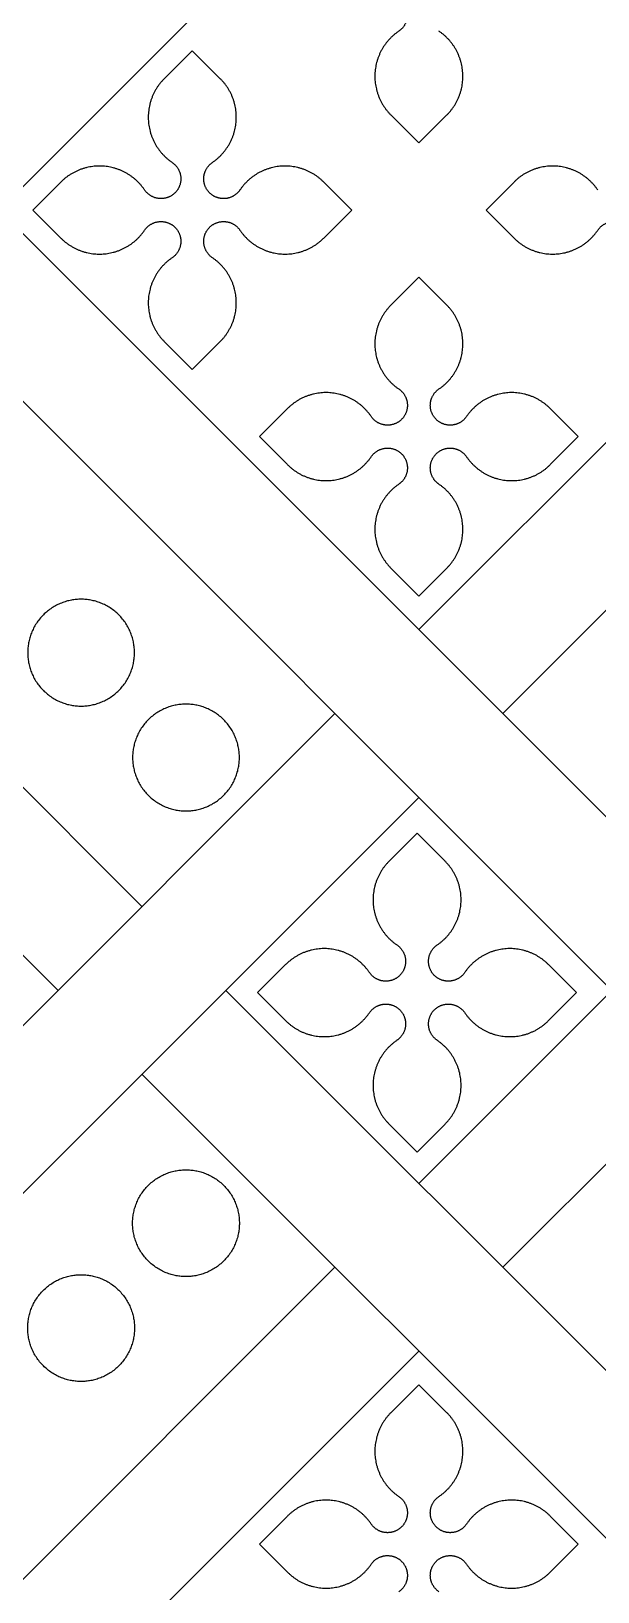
# Model space of a CAD drawing. Header units: millimetres. Extents: x -117 to 119, y -123 to 112.
# Drawn here: x -71.68 to -68.64, y 79.46 to 87.84 of the extents above; entities that cross this region are included whole.
import ezdxf

# ---------------------------------------------------------------- set-up
doc = ezdxf.new("R2010")
doc.units = ezdxf.units.MM
doc.header["$MEASUREMENT"] = 0
doc.layers.add('Layer 03', color=5, linetype='Continuous')

msp = doc.modelspace()

# ---------------------------------------------------------------- linework, layer by layer
at = {"layer": 'Layer 03'}
for p, q in [((-69.5981, 89.1318), (-73.337, 85.393)), ((-65.8593, 88.366), (-69.5981, 84.6272)), ((-65.4089, 87.9155), (-69.1477, 84.1767)), ((-70.8144, 87.7353), (-70.9649, 87.5849)), ((-70.6639, 87.5849), (-70.8144, 87.7353)), ((-69.7486, 87.3903), (-69.5981, 87.2398)), ((-69.5981, 87.2398), (-69.4477, 87.3903)), ((-71.5198, 87.03), (-71.6703, 86.8795)), ((-69.9585, 86.8795), (-70.109, 87.03)), ((-69.0873, 87.03), (-69.2378, 86.8795)), ((-74.8235, 86.8795), (-71.0847, 83.1407)), ((-71.6703, 86.8795), (-71.5198, 86.729)), ((-70.109, 86.729), (-69.9585, 86.8795)), ((-69.2378, 86.8795), (-69.0873, 86.729)), ((-69.5981, 86.5191), (-69.7486, 86.3686)), ((-69.4477, 86.3686), (-69.5981, 86.5191)), ((-75.2739, 86.429), (-71.5351, 82.6902)), ((-72.3009, 86.429), (-68.5621, 82.6902)), ((-70.9649, 86.1741), (-70.8144, 86.0236)), ((-70.8144, 86.0236), (-70.6639, 86.1741)), ((-70.3035, 85.8137), (-70.454, 85.6632)), ((-68.7423, 85.6632), (-68.8927, 85.8137)), ((-70.454, 85.6632), (-70.3035, 85.5128)), ((-68.8927, 85.5128), (-68.7423, 85.6632)), ((-65.8593, 85.393), (-69.5981, 81.6541)), ((-69.7486, 84.9578), (-69.5981, 84.8074)), ((-69.5981, 84.8074), (-69.4477, 84.9578)), ((-65.4089, 84.9425), (-69.1477, 81.2037)), ((-70.0486, 84.1767), (-73.7874, 80.4379)), ((-69.5981, 83.7263), (-73.337, 79.9874)), ((-69.6078, 83.5339), (-69.7582, 83.3834)), ((-69.4573, 83.3834), (-69.6078, 83.5339)), ((-70.3132, 82.8285), (-70.4636, 82.6781)), ((-68.7519, 82.6781), (-68.9024, 82.8285)), ((-70.6342, 82.6902), (-66.8954, 78.9514)), ((-70.4636, 82.6781), (-70.3132, 82.5276)), ((-68.9024, 82.5276), (-68.7519, 82.6781)), ((-71.0847, 82.2397), (-67.3458, 78.5009)), ((-69.7582, 81.9727), (-69.6078, 81.8222)), ((-69.6078, 81.8222), (-69.4573, 81.9727)), ((-70.0486, 81.2037), (-73.7874, 77.4649)), ((-69.5981, 80.7532), (-73.337, 77.0144)), ((-69.5981, 80.573), (-69.7486, 80.4226)), ((-69.4477, 80.4226), (-69.5981, 80.573)), ((-70.3035, 79.8676), (-70.454, 79.7172)), ((-68.7423, 79.7172), (-68.8927, 79.8676)), ((-70.454, 79.7172), (-70.3035, 79.5667)), ((-68.8927, 79.5667), (-68.7423, 79.7172))]:
    msp.add_line(p, q, dxfattribs=at)
msp.add_lwpolyline([(-71.8504, 86.8795), (-68.1116, 83.1407)], dxfattribs=at)
for points, weights, knots in [([(-69.854, 87.9877), (-69.8259, 88.0291), (-69.776, 88.0338), (-69.7262, 88.0385), (-69.6908, 88.0031), (-69.6554, 87.9677), (-69.6601, 87.9178), (-69.6648, 87.868), (-69.7062, 87.8398)], [1, 0.904841645653, 1, 0.904841645653, 1, 0.904841645653, 1, 0.904841668341, 0.999999954625], [62.051142, 62.051142, 62.051142, 62.345003, 62.345003, 62.638865, 62.638865, 62.932727, 62.932727, 63.226588, 63.226588, 63.226588]), ([(-69.7062, 87.8398), (-69.8202, 87.7623), (-69.8331, 87.625), (-69.8461, 87.4878), (-69.7486, 87.3903)], [0.999999954636, 0.904863912014, 1, 0.904863889332, 1], [40.235161, 40.235161, 40.235161, 41.044166, 41.044166, 41.853171, 41.853171, 41.853171]), ([(-69.4477, 87.3903), (-69.3502, 87.4878), (-69.3631, 87.625), (-69.3761, 87.7623), (-69.4901, 87.8398)], [1, 0.904863889332, 1, 0.904863912014, 0.999999954636], [43.189398, 43.189398, 43.189398, 43.998404, 43.998404, 44.807409, 44.807409, 44.807409]), ([(-70.9649, 87.5849), (-71.0623, 87.4874), (-71.0494, 87.3501), (-71.0364, 87.2129), (-70.9224, 87.1354)], [1, 0.904863889332, 1, 0.904863912014, 0.999999954636], [54.685112, 54.685112, 54.685112, 55.494117, 55.494117, 56.303123, 56.303123, 56.303123]), ([(-70.7063, 87.1354), (-70.5923, 87.2129), (-70.5794, 87.3501), (-70.5664, 87.4874), (-70.6639, 87.5849)], [1, 0.904863889332, 1, 0.904863912014, 0.999999954636], [51.730874, 51.730874, 51.730874, 52.53988, 52.53988, 53.348885, 53.348885, 53.348885]), ([(-71.0703, 86.9875), (-71.1478, 87.1015), (-71.285, 87.1145), (-71.4223, 87.1274), (-71.5198, 87.03)], [1, 0.904854530768, 1, 0.904854553452, 0.999999954631], [57.47857, 57.47857, 57.47857, 58.287656, 58.287656, 59.096742, 59.096742, 59.096742]), ([(-70.9224, 87.1354), (-70.881, 87.1072), (-70.8763, 87.0574), (-70.8716, 87.0075), (-70.907, 86.9721), (-70.9424, 86.9367), (-70.9923, 86.9414), (-71.0421, 86.9461), (-71.0703, 86.9875)], [0.999999954625, 0.904841668341, 1, 0.904841645654, 1, 0.904841645654, 1, 0.904841645654, 1], [56.303123, 56.303123, 56.303123, 56.596984, 56.596984, 56.890846, 56.890846, 57.184708, 57.184708, 57.47857, 57.47857, 57.47857]), ([(-70.5585, 86.9875), (-70.5866, 86.9461), (-70.6365, 86.9414), (-70.6863, 86.9367), (-70.7218, 86.9721), (-70.7572, 87.0075), (-70.7524, 87.0574), (-70.7477, 87.1072), (-70.7063, 87.1354)], [0.999999954625, 0.904841668341, 1, 0.904841645653, 1, 0.904841645653, 1, 0.904841645653, 1], [50.555428, 50.555428, 50.555428, 50.849289, 50.849289, 51.143151, 51.143151, 51.437013, 51.437013, 51.730874, 51.730874, 51.730874]), ([(-70.109, 87.03), (-70.2065, 87.1274), (-70.3437, 87.1145), (-70.481, 87.1015), (-70.5585, 86.9875)], [1, 0.904854530768, 1, 0.904854553452, 0.999999954631], [48.937255, 48.937255, 48.937255, 49.746341, 49.746341, 50.555428, 50.555428, 50.555428]), ([(-68.6378, 86.9875), (-68.7153, 87.1015), (-68.8526, 87.1145), (-68.9898, 87.1274), (-69.0873, 87.03)], [1, 0.904854530768, 1, 0.904854553452, 0.999999954631], [57.47857, 57.47857, 57.47857, 58.287656, 58.287656, 59.096742, 59.096742, 59.096742]), ([(-71.0703, 86.7714), (-71.0421, 86.8128), (-70.9923, 86.8175), (-70.9424, 86.8222), (-70.907, 86.7868), (-70.8716, 86.7514), (-70.8763, 86.7016), (-70.881, 86.6517), (-70.9224, 86.6236)], [1, 0.904841645654, 1, 0.904841645654, 1, 0.904841645654, 1, 0.904841645654, 1], [62.051142, 62.051142, 62.051142, 62.345003, 62.345003, 62.638865, 62.638865, 62.932727, 62.932727, 63.226588, 63.226588, 63.226588]), ([(-70.7063, 86.6236), (-70.7477, 86.6517), (-70.7524, 86.7016), (-70.7572, 86.7514), (-70.7218, 86.7868), (-70.6863, 86.8222), (-70.6365, 86.8175), (-70.5866, 86.8128), (-70.5585, 86.7714)], [1, 0.904841645653, 1, 0.904841645653, 1, 0.904841645653, 1, 0.904841645653, 1], [44.807409, 44.807409, 44.807409, 45.101271, 45.101271, 45.395132, 45.395132, 45.688994, 45.688994, 45.982856, 45.982856, 45.982856]), ([(-68.6378, 86.7714), (-68.6096, 86.8128), (-68.5598, 86.8175), (-68.5099, 86.8222), (-68.4745, 86.7868), (-68.4391, 86.7514), (-68.4438, 86.7016), (-68.4485, 86.6517), (-68.49, 86.6236)], [0.999999954625, 0.904841668341, 1, 0.904841645653, 1, 0.904841645653, 1, 0.904841645653, 1], [62.051142, 62.051142, 62.051142, 62.345003, 62.345003, 62.638865, 62.638865, 62.932727, 62.932727, 63.226588, 63.226588, 63.226588]), ([(-71.5198, 86.729), (-71.4223, 86.6315), (-71.285, 86.6445), (-71.1478, 86.6574), (-71.0703, 86.7714)], [1, 0.904854530768, 1, 0.904854530768, 1], [60.432969, 60.432969, 60.432969, 61.242055, 61.242055, 62.051142, 62.051142, 62.051142]), ([(-70.5585, 86.7714), (-70.481, 86.6574), (-70.3437, 86.6445), (-70.2065, 86.6315), (-70.109, 86.729)], [1, 0.904854530768, 1, 0.904854530768, 1], [45.982856, 45.982856, 45.982856, 46.791942, 46.791942, 47.601028, 47.601028, 47.601028]), ([(-69.0873, 86.729), (-68.9898, 86.6315), (-68.8526, 86.6445), (-68.7153, 86.6574), (-68.6378, 86.7714)], [1, 0.904854530768, 1, 0.904854553452, 0.999999954631], [60.432969, 60.432969, 60.432969, 61.242055, 61.242055, 62.051142, 62.051142, 62.051142]), ([(-70.9224, 86.6236), (-71.0364, 86.546), (-71.0494, 86.4088), (-71.0623, 86.2716), (-70.9649, 86.1741)], [1, 0.904863889332, 1, 0.904863912014, 0.999999954636], [40.235161, 40.235161, 40.235161, 41.044166, 41.044166, 41.853171, 41.853171, 41.853171]), ([(-70.6639, 86.1741), (-70.5664, 86.2716), (-70.5794, 86.4088), (-70.5923, 86.546), (-70.7063, 86.6236)], [1, 0.904863889332, 1, 0.904863912014, 0.999999954636], [43.189398, 43.189398, 43.189398, 43.998404, 43.998404, 44.807409, 44.807409, 44.807409]), ([(-69.7486, 86.3686), (-69.8461, 86.2712), (-69.8331, 86.1339), (-69.8202, 85.9967), (-69.7062, 85.9191)], [1, 0.904863889332, 1, 0.904863912014, 0.999999954636], [54.685112, 54.685112, 54.685112, 55.494117, 55.494117, 56.303123, 56.303123, 56.303123]), ([(-69.4901, 85.9191), (-69.3761, 85.9967), (-69.3631, 86.1339), (-69.3502, 86.2712), (-69.4477, 86.3686)], [0.999999954636, 0.904863912014, 1, 0.904863912014, 0.999999954636], [51.730874, 51.730874, 51.730874, 52.53988, 52.53988, 53.348885, 53.348885, 53.348885]), ([(-69.854, 85.7713), (-69.9316, 85.8853), (-70.0688, 85.8982), (-70.206, 85.9112), (-70.3035, 85.8137)], [1, 0.904854530767, 1, 0.904854553452, 0.999999954631], [57.47857, 57.47857, 57.47857, 58.287656, 58.287656, 59.096742, 59.096742, 59.096742]), ([(-69.7062, 85.9191), (-69.6648, 85.891), (-69.6601, 85.8411), (-69.6554, 85.7913), (-69.6908, 85.7559), (-69.7262, 85.7205), (-69.776, 85.7252), (-69.8259, 85.7299), (-69.854, 85.7713)], [0.999999954625, 0.904841668341, 1, 0.904841645653, 1, 0.904841645653, 1, 0.904841645653, 1], [56.303123, 56.303123, 56.303123, 56.596984, 56.596984, 56.890846, 56.890846, 57.184708, 57.184708, 57.47857, 57.47857, 57.47857]), ([(-69.3422, 85.7713), (-69.3704, 85.7299), (-69.4203, 85.7252), (-69.4701, 85.7205), (-69.5055, 85.7559), (-69.5409, 85.7913), (-69.5362, 85.8411), (-69.5315, 85.891), (-69.4901, 85.9191)], [0.999999954625, 0.904841668341, 1, 0.904841645653, 1, 0.904841645653, 1, 0.904841668341, 0.999999954625], [50.555428, 50.555428, 50.555428, 50.849289, 50.849289, 51.143151, 51.143151, 51.437013, 51.437013, 51.730874, 51.730874, 51.730874]), ([(-68.8927, 85.8137), (-68.9902, 85.9112), (-69.1275, 85.8982), (-69.2647, 85.8853), (-69.3422, 85.7713)], [1, 0.904854530768, 1, 0.904854553452, 0.999999954631], [48.937255, 48.937255, 48.937255, 49.746341, 49.746341, 50.555428, 50.555428, 50.555428]), ([(-70.3035, 85.5128), (-70.206, 85.4153), (-70.0688, 85.4282), (-69.9316, 85.4412), (-69.854, 85.5552)], [1, 0.904854530768, 1, 0.904854530768, 1], [60.432969, 60.432969, 60.432969, 61.242055, 61.242055, 62.051142, 62.051142, 62.051142]), ([(-69.854, 85.5552), (-69.8259, 85.5966), (-69.776, 85.6013), (-69.7262, 85.606), (-69.6908, 85.5706), (-69.6554, 85.5352), (-69.6601, 85.4853), (-69.6648, 85.4355), (-69.7062, 85.4073)], [1, 0.904841645653, 1, 0.904841645653, 1, 0.904841645653, 1, 0.904841645653, 1], [62.051142, 62.051142, 62.051142, 62.345003, 62.345003, 62.638865, 62.638865, 62.932727, 62.932727, 63.226588, 63.226588, 63.226588]), ([(-69.4901, 85.4073), (-69.5315, 85.4355), (-69.5362, 85.4853), (-69.5409, 85.5352), (-69.5055, 85.5706), (-69.4701, 85.606), (-69.4203, 85.6013), (-69.3704, 85.5966), (-69.3422, 85.5552)], [1, 0.904841645653, 1, 0.904841645653, 1, 0.904841645653, 1, 0.904841645653, 1], [44.807409, 44.807409, 44.807409, 45.101271, 45.101271, 45.395132, 45.395132, 45.688994, 45.688994, 45.982856, 45.982856, 45.982856]), ([(-69.3422, 85.5552), (-69.2647, 85.4412), (-69.1275, 85.4282), (-68.9902, 85.4153), (-68.8927, 85.5128)], [1, 0.904854530768, 1, 0.904854530768, 1], [45.982856, 45.982856, 45.982856, 46.791942, 46.791942, 47.601028, 47.601028, 47.601028]), ([(-69.7062, 85.4073), (-69.8202, 85.3298), (-69.8331, 85.1926), (-69.8461, 85.0553), (-69.7486, 84.9578)], [1, 0.904863889332, 1, 0.904863889332, 1], [40.235161, 40.235161, 40.235161, 41.044166, 41.044166, 41.853171, 41.853171, 41.853171]), ([(-69.4477, 84.9578), (-69.3502, 85.0553), (-69.3631, 85.1926), (-69.3761, 85.3298), (-69.4901, 85.4073)], [0.999999954636, 0.904863912014, 1, 0.904863889332, 1], [43.189398, 43.189398, 43.189398, 43.998403, 43.998403, 44.807409, 44.807409, 44.807409]), ([(-71.6979, 84.5033), (-71.6979, 84.79), (-71.4112, 84.79), (-71.1246, 84.79), (-71.1246, 84.5033), (-71.1246, 84.2166), (-71.4112, 84.2166), (-71.6979, 84.2166), (-71.6979, 84.5033)], [1, 0.707106781187, 1, 0.707106781187, 1, 0.707106781187, 1, 0.707106781187, 1], [0, 0, 0, 1.413717, 1.413717, 2.827433, 2.827433, 4.24115, 4.24115, 5.654867, 5.654867, 5.654867]), ([(-71.1348, 83.9402), (-71.1348, 84.2269), (-70.8482, 84.2269), (-70.5615, 84.2269), (-70.5615, 83.9402), (-70.5615, 83.6536), (-70.8482, 83.6536), (-71.1348, 83.6536), (-71.1348, 83.9402)], [1, 0.707106781187, 1, 0.707106781187, 1, 0.707106781187, 1, 0.707106781187, 1], [0, 0, 0, 1.413717, 1.413717, 2.827433, 2.827433, 4.24115, 4.24115, 5.654867, 5.654867, 5.654867]), ([(-69.7582, 83.3834), (-69.8557, 83.286), (-69.8428, 83.1487), (-69.8298, 83.0115), (-69.7158, 82.934)], [1, 0.904863889332, 1, 0.904863889332, 1], [31.693684, 31.693684, 31.693684, 32.50269, 32.50269, 33.311695, 33.311695, 33.311695]), ([(-69.4997, 82.934), (-69.3857, 83.0115), (-69.3728, 83.1487), (-69.3598, 83.286), (-69.4573, 83.3834)], [1, 0.904863889332, 1, 0.904863889332, 1], [28.739447, 28.739447, 28.739447, 29.548452, 29.548452, 30.357457, 30.357457, 30.357457]), ([(-69.8637, 82.7861), (-69.9412, 82.9001), (-70.0784, 82.9131), (-70.2157, 82.926), (-70.3132, 82.8285)], [1, 0.904854530768, 1, 0.904854530768, 1], [34.487142, 34.487142, 34.487142, 35.296228, 35.296228, 36.105314, 36.105314, 36.105314]), ([(-69.7158, 82.934), (-69.6744, 82.9058), (-69.6697, 82.856), (-69.665, 82.8061), (-69.7004, 82.7707), (-69.7358, 82.7353), (-69.7856, 82.74), (-69.8355, 82.7447), (-69.8637, 82.7861)], [1, 0.904841645653, 1, 0.904841645653, 1, 0.904841645653, 1, 0.904841645653, 1], [33.311695, 33.311695, 33.311695, 33.605557, 33.605557, 33.899418, 33.899418, 34.19328, 34.19328, 34.487142, 34.487142, 34.487142]), ([(-69.3519, 82.7861), (-69.38, 82.7447), (-69.4299, 82.74), (-69.4797, 82.7353), (-69.5151, 82.7707), (-69.5505, 82.8061), (-69.5458, 82.856), (-69.5411, 82.9058), (-69.4997, 82.934)], [1, 0.904841645653, 1, 0.904841645653, 1, 0.904841645653, 1, 0.904841645653, 1], [27.564, 27.564, 27.564, 27.857861, 27.857861, 28.151723, 28.151723, 28.445585, 28.445585, 28.739447, 28.739447, 28.739447]), ([(-68.9024, 82.8285), (-68.9998, 82.926), (-69.1371, 82.9131), (-69.2743, 82.9001), (-69.3519, 82.7861)], [1, 0.904854530768, 1, 0.904854530768, 1], [25.945827, 25.945827, 25.945827, 26.754913, 26.754913, 27.564, 27.564, 27.564]), ([(-69.8637, 82.57), (-69.8355, 82.6114), (-69.7856, 82.6161), (-69.7358, 82.6208), (-69.7004, 82.5854), (-69.665, 82.55), (-69.6697, 82.5001), (-69.6744, 82.4503), (-69.7158, 82.4221)], [1, 0.904841645653, 1, 0.904841645653, 1, 0.904841645653, 1, 0.904841645653, 1], [39.059714, 39.059714, 39.059714, 39.353575, 39.353575, 39.647437, 39.647437, 39.941299, 39.941299, 40.235161, 40.235161, 40.235161]), ([(-69.4997, 82.4221), (-69.5411, 82.4503), (-69.5458, 82.5001), (-69.5505, 82.55), (-69.5151, 82.5854), (-69.4797, 82.6208), (-69.4299, 82.6161), (-69.38, 82.6114), (-69.3519, 82.57)], [1, 0.904841645653, 1, 0.904841645653, 1, 0.904841645653, 1, 0.904841645653, 1], [21.815981, 21.815981, 21.815981, 22.109843, 22.109843, 22.403704, 22.403704, 22.697566, 22.697566, 22.991428, 22.991428, 22.991428]), ([(-70.3132, 82.5276), (-70.2157, 82.4301), (-70.0784, 82.443), (-69.9412, 82.456), (-69.8637, 82.57)], [1, 0.904854530768, 1, 0.904854530768, 1], [37.441541, 37.441541, 37.441541, 38.250627, 38.250627, 39.059714, 39.059714, 39.059714]), ([(-69.3519, 82.57), (-69.2743, 82.456), (-69.1371, 82.443), (-68.9998, 82.4301), (-68.9024, 82.5276)], [1, 0.904854530768, 1, 0.904854530768, 1], [22.991428, 22.991428, 22.991428, 23.800514, 23.800514, 24.6096, 24.6096, 24.6096]), ([(-69.7158, 82.4221), (-69.8298, 82.3446), (-69.8428, 82.2074), (-69.8557, 82.0701), (-69.7582, 81.9727)], [1, 0.904863889332, 1, 0.904863889332, 1], [40.235161, 40.235161, 40.235161, 41.044166, 41.044166, 41.853171, 41.853171, 41.853171]), ([(-69.4573, 81.9727), (-69.3598, 82.0701), (-69.3728, 82.2074), (-69.3857, 82.3446), (-69.4997, 82.4221)], [1, 0.904863889332, 1, 0.904863889332, 1], [20.19797, 20.19797, 20.19797, 21.006976, 21.006976, 21.815981, 21.815981, 21.815981]), ([(-70.5615, 81.4402), (-70.5615, 81.7268), (-70.8482, 81.7268), (-71.1348, 81.7268), (-71.1348, 81.4402), (-71.1348, 81.1535), (-70.8482, 81.1535), (-70.5615, 81.1535), (-70.5615, 81.4402)], [1, 0.707106781187, 1, 0.707106781187, 1, 0.707106781187, 1, 0.707106781187, 1], [0, 0, 0, 1.413717, 1.413717, 2.827433, 2.827433, 4.24115, 4.24115, 5.654867, 5.654867, 5.654867]), ([(-71.1246, 80.8771), (-71.1246, 81.1638), (-71.4112, 81.1638), (-71.6979, 81.1638), (-71.6979, 80.8771), (-71.6979, 80.5904), (-71.4112, 80.5904), (-71.1246, 80.5904), (-71.1246, 80.8771)], [1, 0.707106781187, 1, 0.707106781187, 1, 0.707106781187, 1, 0.707106781187, 1], [0, 0, 0, 1.413717, 1.413717, 2.827433, 2.827433, 4.24115, 4.24115, 5.654867, 5.654867, 5.654867]), ([(-69.7486, 80.4226), (-69.8461, 80.3251), (-69.8331, 80.1878), (-69.8202, 80.0506), (-69.7062, 79.9731)], [1, 0.904863889332, 1, 0.904863889332, 1], [31.693684, 31.693684, 31.693684, 32.50269, 32.50269, 33.311695, 33.311695, 33.311695]), ([(-69.4901, 79.9731), (-69.3761, 80.0506), (-69.3631, 80.1878), (-69.3502, 80.3251), (-69.4477, 80.4226)], [1, 0.904863889332, 1, 0.904863889332, 1], [28.739447, 28.739447, 28.739447, 29.548452, 29.548452, 30.357457, 30.357457, 30.357457]), ([(-69.854, 79.8252), (-69.9316, 79.9392), (-70.0688, 79.9522), (-70.206, 79.9651), (-70.3035, 79.8676)], [1, 0.904854530768, 1, 0.904854530768, 1], [34.487142, 34.487142, 34.487142, 35.296228, 35.296228, 36.105314, 36.105314, 36.105314]), ([(-69.7062, 79.9731), (-69.6648, 79.9449), (-69.6601, 79.8951), (-69.6554, 79.8452), (-69.6908, 79.8098), (-69.7262, 79.7744), (-69.776, 79.7791), (-69.8259, 79.7838), (-69.854, 79.8252)], [1, 0.904841645654, 1, 0.904841645654, 1, 0.904841645654, 1, 0.904841645654, 1], [33.311695, 33.311695, 33.311695, 33.605557, 33.605557, 33.899418, 33.899418, 34.19328, 34.19328, 34.487142, 34.487142, 34.487142]), ([(-69.3422, 79.8252), (-69.3704, 79.7838), (-69.4203, 79.7791), (-69.4701, 79.7744), (-69.5055, 79.8098), (-69.5409, 79.8452), (-69.5362, 79.8951), (-69.5315, 79.9449), (-69.4901, 79.9731)], [1, 0.904841645653, 1, 0.904841645653, 1, 0.904841645653, 1, 0.904841645653, 1], [27.564, 27.564, 27.564, 27.857861, 27.857861, 28.151723, 28.151723, 28.445585, 28.445585, 28.739447, 28.739447, 28.739447]), ([(-68.8927, 79.8676), (-68.9902, 79.9651), (-69.1275, 79.9522), (-69.2647, 79.9392), (-69.3422, 79.8252)], [1, 0.904854530768, 1, 0.904854530768, 1], [25.945827, 25.945827, 25.945827, 26.754913, 26.754913, 27.564, 27.564, 27.564]), ([(-70.3035, 79.5667), (-70.206, 79.4692), (-70.0688, 79.4822), (-69.9316, 79.4951), (-69.854, 79.6091)], [1, 0.904854530768, 1, 0.904854530768, 1], [37.441541, 37.441541, 37.441541, 38.250627, 38.250627, 39.059714, 39.059714, 39.059714]), ([(-69.854, 79.6091), (-69.8259, 79.6505), (-69.776, 79.6552), (-69.7262, 79.6599), (-69.6908, 79.6245), (-69.6554, 79.5891), (-69.6601, 79.5393), (-69.6648, 79.4894), (-69.7062, 79.4613)], [1, 0.904841645653, 1, 0.904841645653, 1, 0.904841645653, 1, 0.904841645653, 1], [39.059714, 39.059714, 39.059714, 39.353575, 39.353575, 39.647437, 39.647437, 39.941299, 39.941299, 40.235161, 40.235161, 40.235161]), ([(-69.4901, 79.4613), (-69.5315, 79.4894), (-69.5362, 79.5393), (-69.5409, 79.5891), (-69.5055, 79.6245), (-69.4701, 79.6599), (-69.4203, 79.6552), (-69.3704, 79.6505), (-69.3422, 79.6091)], [1, 0.904841645654, 1, 0.904841645654, 1, 0.904841645654, 1, 0.904841645654, 1], [21.815981, 21.815981, 21.815981, 22.109843, 22.109843, 22.403704, 22.403704, 22.697566, 22.697566, 22.991428, 22.991428, 22.991428]), ([(-69.3422, 79.6091), (-69.2647, 79.4951), (-69.1275, 79.4822), (-68.9902, 79.4692), (-68.8927, 79.5667)], [1, 0.904854530768, 1, 0.904854530768, 1], [22.991428, 22.991428, 22.991428, 23.800514, 23.800514, 24.6096, 24.6096, 24.6096])]:
    msp.add_rational_spline(points, weights, degree=2, knots=knots, dxfattribs=at)

doc.saveas('drawing.dxf')
